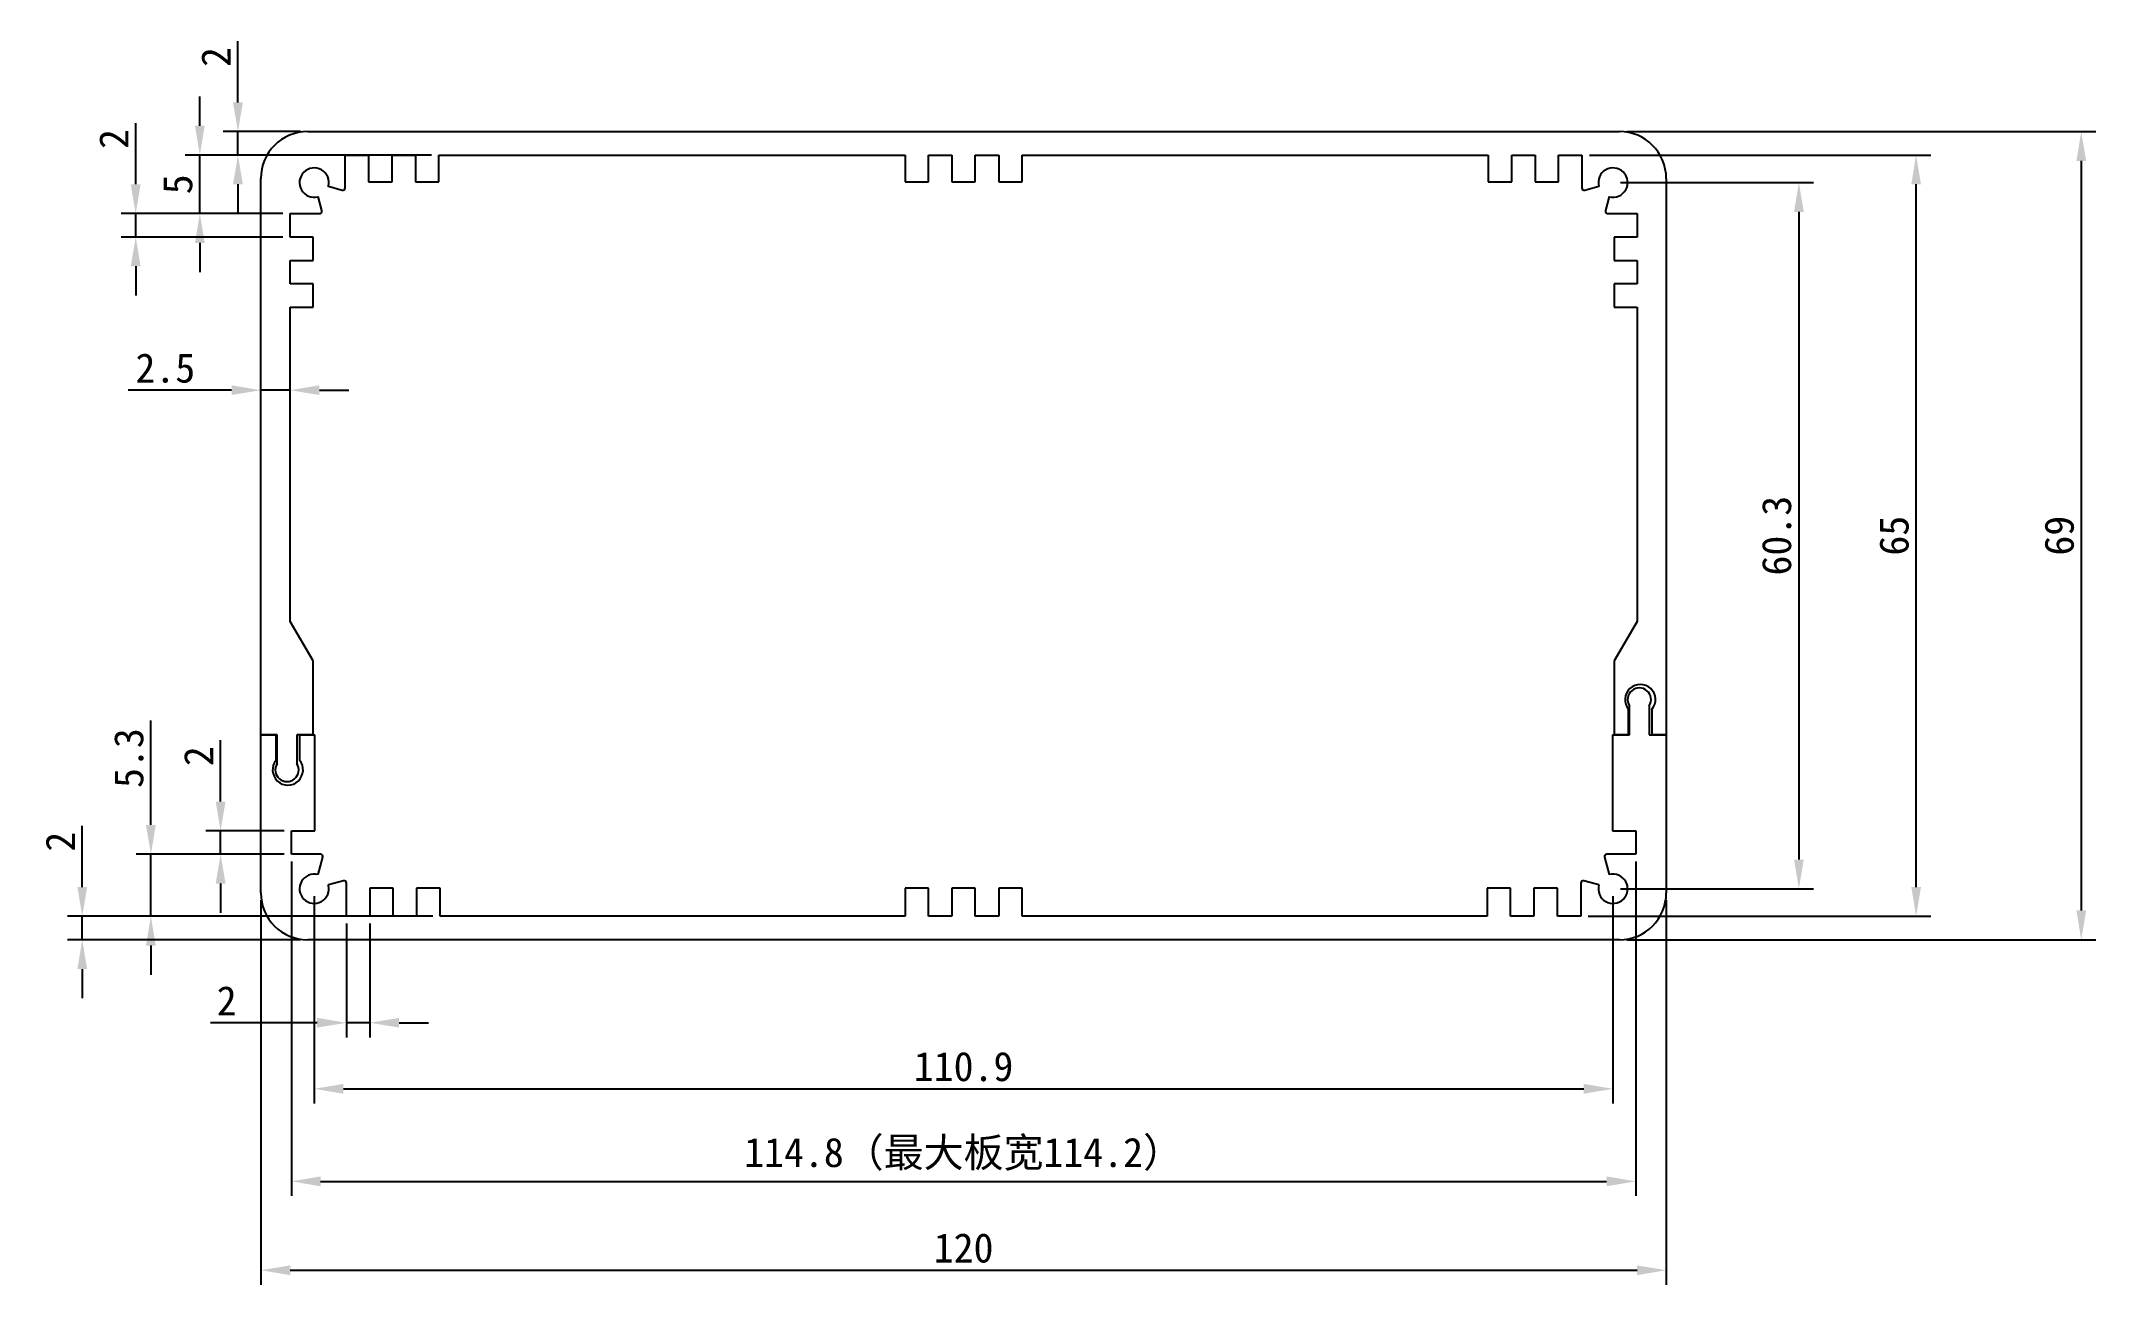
# Model space of a CAD drawing. Header units: millimetres. Extents: x 234 to 410, y 60 to 166.
import ezdxf

# ---------------------------------------------------------------- set-up
doc = ezdxf.new("R2010")
doc.units = ezdxf.units.MM
doc.header["$PDSIZE"] = -1
doc.layers.add('文字层', color=30, linetype='Continuous', lineweight=15)
doc.styles.get("Standard").update_dxf_attribs({"font": 'simhei.ttf'})
doc.dimstyles.new('ISO-25', dxfattribs={"dimtxt": 2.5, "dimasz": 2.5, "dimexe": 1.25, "dimexo": 0.625, "dimtad": 1, "dimdec": 1, "dimdsep": 46, "dimtxsty": 'Standard', "dimcen": 2.5, "dimadec": 0, "dimazin": 0, "dimtfac": 1, "dimtdec": 1, "dimtmove": 0, "dimatfit": 3, "dimfxl": 1, "dimarcsym": 0})

# ---------------------------------------------------------------- blocks, each defined once
blk = doc.blocks.new('*D34')
at = {"color": 0, "lineweight": -2}
for p, q in [((369.16, 153.97), (385.65, 153.97)), ((384.4, 151.47), (384.4, 96.17)), ((369.16, 93.67), (385.65, 93.67))]:
    blk.add_line(p, q, dxfattribs=at)
at = {"color": 0}
for points in [[(383.99, 151.47), (384.82, 151.47), (384.4, 153.97)], [(383.99, 96.17), (384.82, 96.17), (384.4, 93.67)]]:
    blk.add_solid(points, dxfattribs=at)
at = {"layer": 'Defpoints', "color": 0}
for p in [(368.53, 153.97), (368.53, 93.67), (384.4, 93.67)]:
    blk.add_point(p, dxfattribs=at)
at = {"color": 0, "insert": (382.51, 123.82), "char_height": 2.5, "attachment_point": 5, "rotation": 90}
blk.add_mtext('60.3', dxfattribs=at)
blk = doc.blocks.new('*D35')
at = {"color": 0, "lineweight": -2}
for p, q in [((369.71, 158.32), (409.76, 158.32)), ((408.51, 155.82), (408.51, 91.82)), ((369.71, 89.32), (409.76, 89.32))]:
    blk.add_line(p, q, dxfattribs=at)
at = {"color": 0}
for points in [[(408.1, 155.82), (408.93, 155.82), (408.51, 158.32)], [(408.1, 91.82), (408.93, 91.82), (408.51, 89.32)]]:
    blk.add_solid(points, dxfattribs=at)
at = {"layer": 'Defpoints', "color": 0}
for p in [(369.08, 158.32), (369.08, 89.32), (408.51, 89.32)]:
    blk.add_point(p, dxfattribs=at)
at = {"color": 0, "insert": (406.64, 123.82), "char_height": 2.5, "attachment_point": 5, "rotation": 90}
blk.add_mtext('69', dxfattribs=at)
blk = doc.blocks.new('*D36')
at = {"color": 0, "lineweight": -2}
for p, q in [((366.51, 156.32), (395.66, 156.32)), ((394.41, 93.82), (394.41, 153.82)), ((366.41, 91.32), (395.66, 91.32))]:
    blk.add_line(p, q, dxfattribs=at)
at = {"color": 0}
for points in [[(394, 153.82), (394.83, 153.82), (394.41, 156.32)], [(394, 93.82), (394.83, 93.82), (394.41, 91.32)]]:
    blk.add_solid(points, dxfattribs=at)
at = {"layer": 'Defpoints', "color": 0}
for p in [(365.88, 156.32), (394.41, 156.32), (365.78, 91.32)]:
    blk.add_point(p, dxfattribs=at)
at = {"color": 0, "insert": (392.54, 123.82), "char_height": 2.5, "attachment_point": 5, "rotation": 90}
blk.add_mtext('65', dxfattribs=at)
blk = doc.blocks.new('*D37')
at = {"color": 0, "lineweight": -2}
for p, q in [((251.12, 160.82), (251.12, 166.05)), ((256.46, 158.32), (249.87, 158.32)), ((251.12, 156.32), (251.12, 158.32)), ((267.66, 156.32), (249.87, 156.32)), ((251.12, 153.82), (251.12, 151.32))]:
    blk.add_line(p, q, dxfattribs=at)
at = {"color": 0}
for points in [[(250.7, 160.82), (251.54, 160.82), (251.12, 158.32)], [(250.7, 153.82), (251.54, 153.82), (251.12, 156.32)]]:
    blk.add_solid(points, dxfattribs=at)
at = {"layer": 'Defpoints', "color": 0}
for p in [(251.12, 158.32), (257.08, 158.32), (268.28, 156.32)]:
    blk.add_point(p, dxfattribs=at)
at = {"color": 0, "insert": (249.24, 164.69), "char_height": 2.5, "attachment_point": 5, "rotation": 90}
blk.add_mtext('2', dxfattribs=at)
blk = doc.blocks.new('*D38')
at = {"color": 0, "lineweight": -2}
for p, q in [((247.87, 158.82), (247.87, 161.32)), ((267.66, 156.32), (246.62, 156.32)), ((247.87, 151.32), (247.87, 156.32)), ((254.96, 151.32), (246.62, 151.32)), ((247.87, 148.82), (247.87, 146.32))]:
    blk.add_line(p, q, dxfattribs=at)
at = {"color": 0}
for points in [[(247.45, 158.82), (248.28, 158.82), (247.87, 156.32)], [(247.45, 148.82), (248.28, 148.82), (247.87, 151.32)]]:
    blk.add_solid(points, dxfattribs=at)
at = {"layer": 'Defpoints', "color": 0}
for p in [(247.87, 156.32), (268.28, 156.32), (255.58, 151.32)]:
    blk.add_point(p, dxfattribs=at)
at = {"color": 0, "insert": (245.99, 153.82), "char_height": 2.5, "attachment_point": 5, "rotation": 90}
blk.add_mtext('5', dxfattribs=at)
blk = doc.blocks.new('*D39')
at = {"color": 0, "lineweight": -2}
for p, q in [((242.39, 153.82), (242.39, 159.05)), ((254.96, 151.32), (241.14, 151.32)), ((242.39, 149.32), (242.39, 151.32)), ((254.96, 149.32), (241.14, 149.32)), ((242.39, 146.82), (242.39, 144.32))]:
    blk.add_line(p, q, dxfattribs=at)
at = {"color": 0}
for points in [[(241.97, 153.82), (242.81, 153.82), (242.39, 151.32)], [(241.97, 146.82), (242.81, 146.82), (242.39, 149.32)]]:
    blk.add_solid(points, dxfattribs=at)
at = {"layer": 'Defpoints', "color": 0}
for p in [(242.39, 151.32), (255.58, 151.32), (255.58, 149.32)]:
    blk.add_point(p, dxfattribs=at)
at = {"color": 0, "insert": (240.52, 157.69), "char_height": 2.5, "attachment_point": 5, "rotation": 90}
blk.add_mtext('2', dxfattribs=at)
blk = doc.blocks.new('*D40')
at = {"color": 0, "lineweight": -2}
for p, q in [((253.08, 136.87), (253.08, 137.49)), ((255.58, 136.87), (255.58, 137.49)), ((250.58, 136.24), (241.75, 136.24)), ((255.58, 136.24), (253.08, 136.24)), ((258.08, 136.24), (260.58, 136.24))]:
    blk.add_line(p, q, dxfattribs=at)
at = {"color": 0}
for points in [[(250.58, 136.66), (250.58, 135.83), (253.08, 136.24)], [(258.08, 136.66), (258.08, 135.83), (255.58, 136.24)]]:
    blk.add_solid(points, dxfattribs=at)
at = {"layer": 'Defpoints', "color": 0}
for p in [(253.08, 136.24), (253.08, 136.24), (255.58, 136.24)]:
    blk.add_point(p, dxfattribs=at)
at = {"color": 0, "insert": (244.92, 138.12), "char_height": 2.5, "attachment_point": 5}
blk.add_mtext('2.5', dxfattribs=at)
blk = doc.blocks.new('*D41')
at = {"color": 0, "lineweight": -2}
for p, q in [((249.64, 101.12), (249.64, 106.35)), ((255.06, 98.62), (248.39, 98.62)), ((249.64, 96.62), (249.64, 98.62)), ((255.06, 96.62), (248.39, 96.62)), ((249.64, 94.12), (249.64, 91.62))]:
    blk.add_line(p, q, dxfattribs=at)
at = {"color": 0}
for points in [[(249.22, 101.12), (250.06, 101.12), (249.64, 98.62)], [(249.22, 94.12), (250.06, 94.12), (249.64, 96.62)]]:
    blk.add_solid(points, dxfattribs=at)
at = {"layer": 'Defpoints', "color": 0}
for p in [(249.64, 98.62), (255.68, 98.62), (255.68, 96.62)]:
    blk.add_point(p, dxfattribs=at)
at = {"color": 0, "insert": (247.76, 104.99), "char_height": 2.5, "attachment_point": 5, "rotation": 90}
blk.add_mtext('2', dxfattribs=at)
blk = doc.blocks.new('*D42')
at = {"color": 0, "lineweight": -2}
for p, q in [((237.83, 93.82), (237.83, 99.05)), ((259.76, 91.32), (236.58, 91.32)), ((237.83, 89.32), (237.83, 91.32)), ((256.46, 89.32), (236.58, 89.32)), ((237.83, 86.82), (237.83, 84.32))]:
    blk.add_line(p, q, dxfattribs=at)
at = {"color": 0}
for points in [[(237.41, 93.82), (238.24, 93.82), (237.83, 91.32)], [(237.41, 86.82), (238.24, 86.82), (237.83, 89.32)]]:
    blk.add_solid(points, dxfattribs=at)
at = {"layer": 'Defpoints', "color": 0}
for p in [(237.83, 91.32), (260.38, 91.32), (257.08, 89.32)]:
    blk.add_point(p, dxfattribs=at)
at = {"color": 0, "insert": (235.95, 97.69), "char_height": 2.5, "attachment_point": 5, "rotation": 90}
blk.add_mtext('2', dxfattribs=at)
blk = doc.blocks.new('*D43')
at = {"color": 0, "lineweight": -2}
for p, q in [((243.69, 99.12), (243.69, 108.03)), ((255.06, 96.62), (242.44, 96.62)), ((243.69, 91.32), (243.69, 96.62)), ((267.76, 91.32), (242.44, 91.32)), ((243.69, 88.82), (243.69, 86.32))]:
    blk.add_line(p, q, dxfattribs=at)
at = {"color": 0}
for points in [[(243.27, 99.12), (244.1, 99.12), (243.69, 96.62)], [(243.27, 88.82), (244.1, 88.82), (243.69, 91.32)]]:
    blk.add_solid(points, dxfattribs=at)
at = {"layer": 'Defpoints', "color": 0}
for p in [(243.69, 96.62), (255.68, 96.62), (268.38, 91.32)]:
    blk.add_point(p, dxfattribs=at)
at = {"color": 0, "insert": (241.81, 104.83), "char_height": 2.5, "attachment_point": 5, "rotation": 90}
blk.add_mtext('5.3', dxfattribs=at)
blk = doc.blocks.new('*D44')
at = {"color": 0, "lineweight": -2}
for p, q in [((260.38, 90.7), (260.38, 80.98)), ((262.38, 90.7), (262.38, 80.98)), ((257.88, 82.23), (248.79, 82.23)), ((262.38, 82.23), (260.38, 82.23)), ((264.88, 82.23), (267.38, 82.23))]:
    blk.add_line(p, q, dxfattribs=at)
at = {"color": 0}
for points in [[(257.88, 82.65), (257.88, 81.82), (260.38, 82.23)], [(264.88, 82.65), (264.88, 81.82), (262.38, 82.23)]]:
    blk.add_solid(points, dxfattribs=at)
at = {"layer": 'Defpoints', "color": 0}
for p in [(260.38, 91.32), (262.38, 91.32), (260.38, 82.23)]:
    blk.add_point(p, dxfattribs=at)
at = {"color": 0, "insert": (250.16, 84.11), "char_height": 2.5, "attachment_point": 5}
blk.add_mtext('2', dxfattribs=at)
blk = doc.blocks.new('*D45')
at = {"color": 0, "lineweight": -2}
for p, q in [((257.63, 93.05), (257.63, 75.34)), ((368.53, 93.05), (368.53, 75.34)), ((260.13, 76.59), (366.03, 76.59))]:
    blk.add_line(p, q, dxfattribs=at)
at = {"color": 0}
for points in [[(260.13, 77.01), (260.13, 76.17), (257.63, 76.59)], [(366.03, 77.01), (366.03, 76.17), (368.53, 76.59)]]:
    blk.add_solid(points, dxfattribs=at)
at = {"layer": 'Defpoints', "color": 0}
for p in [(257.63, 93.67), (368.53, 93.67), (368.53, 76.59)]:
    blk.add_point(p, dxfattribs=at)
at = {"color": 0, "insert": (313.08, 78.48), "char_height": 2.5, "attachment_point": 5}
blk.add_mtext('110.9', dxfattribs=at)
blk = doc.blocks.new('*D46')
at = {"layer": 'Defpoints', "color": 0}
for p in [(255.68, 96.62), (370.48, 96.62), (370.48, 68.69)]:
    blk.add_point(p, dxfattribs=at)
at = {"layer": '文字层', "color": 0, "lineweight": -2}
for p, q in [((255.68, 96), (255.68, 67.44)), ((370.48, 96), (370.48, 67.44)), ((258.18, 68.69), (367.98, 68.69))]:
    blk.add_line(p, q, dxfattribs=at)
at = {"layer": '文字层', "color": 0}
for points in [[(258.18, 69.11), (258.18, 68.27), (255.68, 68.69)], [(367.98, 69.11), (367.98, 68.27), (370.48, 68.69)]]:
    blk.add_solid(points, dxfattribs=at)
at = {"layer": '文字层', "color": 0, "insert": (313.08, 71), "char_height": 2.5, "attachment_point": 5}
blk.add_mtext('114.8（最大板宽114.2）', dxfattribs=at)
blk = doc.blocks.new('*D47')
at = {"color": 0, "lineweight": -2}
for p, q in [((253.08, 92.7), (253.08, 59.85)), ((373.08, 92.7), (373.08, 59.85)), ((255.58, 61.1), (370.58, 61.1))]:
    blk.add_line(p, q, dxfattribs=at)
at = {"color": 0}
for points in [[(255.58, 61.51), (255.58, 60.68), (253.08, 61.1)], [(370.58, 61.51), (370.58, 60.68), (373.08, 61.1)]]:
    blk.add_solid(points, dxfattribs=at)
at = {"layer": 'Defpoints', "color": 0}
for p in [(253.08, 93.32), (373.08, 93.32), (373.08, 61.1)]:
    blk.add_point(p, dxfattribs=at)
at = {"color": 0, "insert": (313.08, 62.99), "char_height": 2.5, "attachment_point": 5}
blk.add_mtext('120', dxfattribs=at)

msp = doc.modelspace()

# ---------------------------------------------------------------- linework, layer by layer
at = {"color": 7, "linetype": 'Continuous', "lineweight": 25}
for p, q in [((257.08, 158.32), (369.08, 158.32)), ((260.28, 153.52), (260.28, 156.32)), ((260.28, 156.32), (262.28, 156.32)), ((262.28, 156.32), (262.28, 154.02)), ((264.28, 154.02), (264.28, 156.32)), ((264.28, 156.32), (266.28, 156.32)), ((266.28, 156.32), (266.28, 154.02)), ((268.28, 154.02), (268.28, 156.32)), ((268.28, 156.32), (308.08, 156.32)), ((308.08, 156.32), (308.08, 154.02)), ((310.08, 154.02), (310.08, 156.32)), ((310.08, 156.32), (312.08, 156.32)), ((312.08, 156.32), (312.08, 154.02)), ((314.08, 154.02), (314.08, 156.32)), ((314.08, 156.32), (316.08, 156.32)), ((316.08, 156.32), (316.08, 154.02)), ((318.08, 156.32), (357.88, 156.32)), ((318.08, 154.02), (318.08, 156.32)), ((357.88, 156.32), (357.88, 154.02)), ((359.88, 156.32), (361.88, 156.32)), ((359.88, 154.02), (359.88, 156.32)), ((361.88, 156.32), (361.88, 154.02)), ((363.88, 156.32), (365.88, 156.32)), ((363.88, 154.02), (363.88, 156.32)), ((365.88, 156.32), (365.88, 153.52)), ((253.08, 106.82), (253.08, 154.32)), ((258.28, 151.58), (257.96, 152.77)), ((258.84, 153.65), (260.03, 153.33)), ((262.28, 154.02), (264.28, 154.02)), ((266.28, 154.02), (268.28, 154.02)), ((308.08, 154.02), (310.08, 154.02)), ((312.08, 154.02), (314.08, 154.02)), ((316.08, 154.02), (318.08, 154.02)), ((357.88, 154.02), (359.88, 154.02)), ((361.88, 154.02), (363.88, 154.02)), ((366.13, 153.33), (367.33, 153.65)), ((368.21, 152.77), (367.89, 151.58)), ((373.08, 154.32), (373.08, 106.82)), ((255.58, 149.32), (255.58, 151.32)), ((255.58, 151.32), (258.08, 151.32)), ((368.08, 151.32), (370.58, 151.32)), ((370.58, 151.32), (370.58, 149.32)), ((257.53, 149.32), (255.58, 149.32)), ((257.53, 147.32), (257.53, 149.32)), ((368.63, 149.32), (368.63, 147.32)), ((370.58, 149.32), (368.63, 149.32)), ((255.58, 147.32), (257.53, 147.32)), ((255.58, 145.32), (255.58, 147.32)), ((368.63, 147.32), (370.58, 147.32)), ((370.58, 147.32), (370.58, 145.32)), ((257.53, 145.32), (255.58, 145.32)), ((257.53, 143.32), (257.53, 145.32)), ((370.58, 145.32), (368.63, 145.32)), ((368.63, 145.32), (368.63, 143.32)), ((255.58, 116.5), (255.58, 143.32)), ((255.58, 143.32), (257.53, 143.32)), ((368.63, 143.32), (370.58, 143.32)), ((370.58, 143.32), (370.58, 116.5)), ((257.53, 113.12), (255.58, 116.5)), ((370.58, 116.5), (368.63, 113.12)), ((257.53, 106.82), (257.53, 113.12)), ((368.63, 113.12), (368.63, 106.82)), ((369.86, 106.82), (369.86, 108.99)), ((369.93, 106.82), (369.93, 109.3)), ((371.63, 109.3), (371.63, 106.82)), ((371.86, 108.99), (371.86, 106.82)), ((253.08, 93.32), (253.08, 106.82)), ((253.08, 106.82), (254.38, 106.82)), ((254.46, 106.82), (253.08, 106.82)), ((254.38, 104.65), (254.38, 106.82)), ((254.46, 104.35), (254.46, 106.82)), ((256.16, 106.82), (256.16, 104.35)), ((257.53, 106.82), (256.16, 106.82)), ((256.38, 106.82), (256.38, 104.65)), ((256.38, 106.82), (257.68, 106.82)), ((257.68, 98.62), (257.68, 106.82)), ((368.48, 106.82), (369.93, 106.82)), ((368.48, 106.82), (368.48, 98.62)), ((369.86, 106.82), (368.63, 106.82)), ((371.63, 106.82), (373.08, 106.82)), ((373.08, 106.82), (371.86, 106.82)), ((373.08, 106.82), (373.08, 93.32)), ((255.68, 98.62), (257.68, 98.62)), ((255.68, 96.62), (255.68, 98.62)), ((368.48, 98.62), (370.48, 98.62)), ((370.48, 98.62), (370.48, 96.62)), ((258.16, 96.62), (255.68, 96.62)), ((370.48, 96.62), (368, 96.62)), ((257.96, 94.88), (258.36, 96.37)), ((367.81, 96.37), (368.21, 94.88)), ((260.13, 94.34), (258.84, 94)), ((260.38, 91.32), (260.38, 94.15)), ((262.38, 93.72), (262.38, 91.32)), ((264.38, 93.72), (262.38, 93.72)), ((264.38, 91.32), (264.38, 93.72)), ((266.38, 93.72), (266.38, 91.32)), ((268.38, 93.72), (266.38, 93.72)), ((268.38, 91.32), (268.38, 93.72)), ((308.08, 93.72), (308.08, 91.32)), ((310.08, 93.72), (308.08, 93.72)), ((310.08, 91.32), (310.08, 93.72)), ((312.08, 93.72), (312.08, 91.32)), ((314.08, 93.72), (312.08, 93.72)), ((314.08, 91.32), (314.08, 93.72)), ((316.08, 93.72), (316.08, 91.32)), ((318.08, 93.72), (316.08, 93.72)), ((318.08, 91.32), (318.08, 93.72)), ((357.78, 93.72), (357.78, 91.32)), ((359.78, 93.72), (357.78, 93.72)), ((359.78, 91.32), (359.78, 93.72)), ((361.78, 93.72), (361.78, 91.32)), ((363.78, 93.72), (361.78, 93.72)), ((363.78, 91.32), (363.78, 93.72)), ((365.78, 94.15), (365.78, 91.32)), ((367.33, 94), (366.03, 94.34)), ((262.38, 91.32), (260.38, 91.32)), ((266.38, 91.32), (264.38, 91.32)), ((308.08, 91.32), (268.38, 91.32)), ((312.08, 91.32), (310.08, 91.32)), ((316.08, 91.32), (314.08, 91.32)), ((357.78, 91.32), (318.08, 91.32)), ((361.78, 91.32), (359.78, 91.32)), ((365.78, 91.32), (363.78, 91.32)), ((369.08, 89.32), (257.08, 89.32))]:
    msp.add_line(p, q, dxfattribs=at)
for centre, radius, start, end in [((257.08, 154.32), 4, 90, 180), ((369.08, 154.32), 4, 0, 90), ((257.63, 153.97), 1.25, 345, 285), ((368.53, 153.97), 1.25, 255, 195), ((260.08, 153.52), 0.2, 255, 0), ((366.08, 153.52), 0.2, 180, 285), ((258.08, 151.52), 0.2, 270, 15), ((368.08, 151.52), 0.2, 165, 270), ((370.86, 109.82), 1.3, 320.2849, 219.7151), ((370.78, 109.82), 1, 328.2115, 211.7883), ((255.38, 103.82), 1.3, 140.2849, 39.7151), ((255.31, 103.82), 1, 148.2118, 31.7881), ((258.16, 96.42), 0.2, 345, 90), ((368, 96.42), 0.2, 90, 195), ((257.63, 93.67), 1.25, 75, 15), ((368.53, 93.67), 1.25, 165, 105), ((257.08, 93.32), 4, 180, 270), ((260.18, 94.15), 0.2, 0, 105), ((365.98, 94.15), 0.2, 75, 180), ((369.08, 93.32), 4, 270, 0)]:
    msp.add_arc(centre, radius, start, end, dxfattribs=at)

# ---------------------------------------------------------------- dimensions: what is measured, and where the dimension line sits
for base, p1, p2, angle, picture, middle in [((251.12, 158.32), (268.28, 156.32), (257.08, 158.32), 90, '*D37', (249.24, 164.69)), ((408.51, 89.32), (369.08, 158.32), (369.08, 89.32), 90, '*D35', (406.64, 123.82)), ((394.41, 156.32), (365.78, 91.32), (365.88, 156.32), 90, '*D36', (392.54, 123.82)), ((384.4, 93.67), (368.53, 153.97), (368.53, 93.67), 90, '*D34', (382.51, 123.82)), ((253.08, 136.24), (255.58, 136.24), (253.08, 136.24), 180, '*D40', (244.92, 138.12)), ((243.69, 96.62), (268.38, 91.32), (255.68, 96.62), 270, '*D43', (241.81, 104.83)), ((249.64, 98.62), (255.68, 96.62), (255.68, 98.62), 90, '*D41', (247.76, 104.99))]:
    dim = msp.add_linear_dim(base=base, p1=p1, p2=p2, angle=angle, dimstyle='ISO-25')
    dim.commit()
    dim.dimension.update_dxf_attribs({"geometry": picture, "text_midpoint": middle})
for base, p1, p2, angle, picture, middle in [((247.87, 156.32), (255.58, 151.32), (268.28, 156.32), 90, '*D38', (247.87, 153.82)), ((242.39, 151.32), (255.58, 149.32), (255.58, 151.32), 270, '*D39', (242.39, 157.69)), ((237.83, 91.32), (257.08, 89.32), (260.38, 91.32), 270, '*D42', (237.83, 97.69)), ((373.08, 61.1), (253.08, 93.32), (373.08, 93.32), 180, '*D47', (313.08, 61.1))]:
    dim = msp.add_linear_dim(base=base, p1=p1, p2=p2, angle=angle, dimstyle='ISO-25')
    dim.commit()
    dim.dimension.update_dxf_attribs({"geometry": picture, "text_midpoint": middle, "dimtype": 160})
for base, p1, p2, picture, middle in [((368.53, 76.59), (257.63, 93.67), (368.53, 93.67), '*D45', (313.08, 76.59)), ((260.38, 82.23), (262.38, 91.32), (260.38, 91.32), '*D44', (250.16, 82.23))]:
    dim = msp.add_linear_dim(base=base, p1=p1, p2=p2, dimstyle='ISO-25')
    dim.commit()
    dim.dimension.update_dxf_attribs({"geometry": picture, "text_midpoint": middle, "dimtype": 160})
at = {"layer": '文字层'}
dim = msp.add_linear_dim(base=(370.48, 68.69), p1=(255.68, 96.62), p2=(370.48, 96.62), angle=180, text='<>（最大板宽114.2）', dimstyle='ISO-25', dxfattribs=at)
dim.commit()
dim.dimension.update_dxf_attribs({"geometry": '*D46', "text_midpoint": (313.08, 68.69), "dimtype": 160})

doc.saveas('drawing.dxf')
